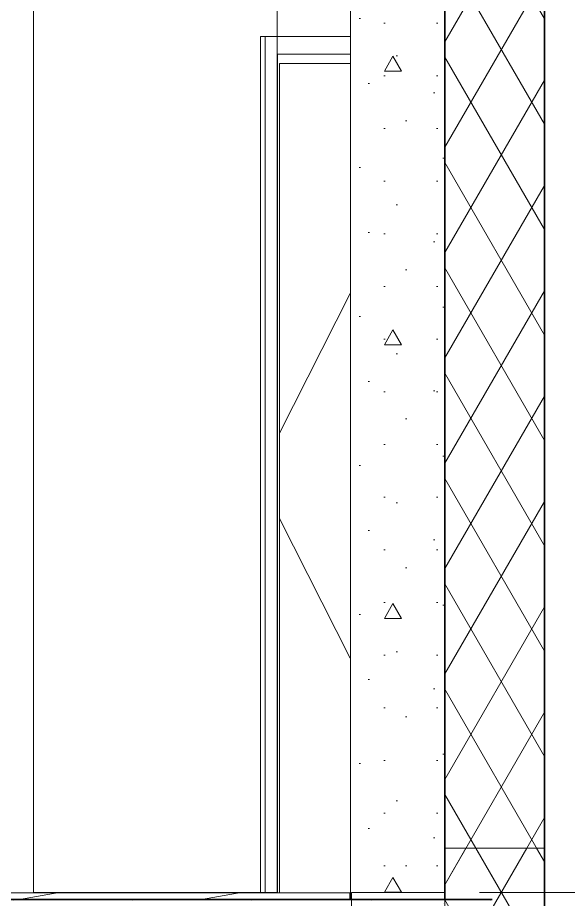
# Model space of a CAD drawing. Header units: millimetres. Extents: x -279593 to -202089, y -5129 to 14747.
# Drawn here: x -253044 to -251476, y -20 to 2491 of the extents above; entities that cross this region are included whole.
import ezdxf

# ---------------------------------------------------------------- set-up
doc = ezdxf.new("R2010")
doc.units = ezdxf.units.MM
doc.header["$MEASUREMENT"] = 0
doc.linetypes.add('Wipeout_Contour', pattern=[1000, 0, -1000])
for name, color, linetype, lineweight in [('2D Drafting - General_Pen_No__1', 7, 'Continuous', 13), ('New_2D Drafting - General_Pen_No__1', 7, 'Continuous', 13), ('New_ARCHICAD Doors_Pen_No__1', 7, 'Continuous', 13), ('New_Structural - Bearing_Pen_No__21', 7, 'Continuous', 35)]:
    doc.layers.add(name, color=color, linetype=linetype, lineweight=lineweight)
doc.layers.add('New_ARCHICAD Doors', color=7, linetype='Continuous')
doc.layers.add('New_Structural - Bearing', color=7, linetype='Continuous')
pattern_1 = [(0, (0, 0), (0, 779.4229), [48.75, -401.25]), (0, (225, 389.7), (0, 779.4229), [48.75, -401.25]), (60, (0, 0), (-675, 389.7114), [48.75, -401.25]), (60, (450, 0), (-675, 389.7114), [48.75, -401.25]), (120, (48.75, 0), (675, 389.7114), [48.75, -401.25]), (120, (498.75, 0), (675, 389.7114), [48.75, -401.25]), (0, (0, 75), (0, 150), [0, -150, 0, -225]), (45, (75, 75), (-106.06602, 106.06602), [0, -112.5, 0, -187.5])]
pattern_2 = [(60, (0, 0), (-129.90381, 75), []), (120, (0, 0), (129.90381, 75), [])]

msp = doc.modelspace()

# ---------------------------------------------------------------- hatches: boundary and pattern name
at = {"layer": '2D Drafting - General_Pen_No__1', "linetype": 'Continuous', "lineweight": 13}
h = msp.add_hatch(dxfattribs=at)
h.set_pattern_fill('Batt_Insulation_0001', style=0, pattern_type=2)
h.set_pattern_definition(pattern_2)
h.paths.add_polyline_path([(-251543.8615, 125.8333), (-251827.5843, 125.8333), (-251827.5843, -870), (-251543.8615, -870)])
at = {"layer": 'New_Structural - Bearing', "linetype": 'Continuous', "lineweight": 0, "true_color": 0x000000}
h = msp.add_hatch(dxfattribs=at)
h.set_pattern_fill('Lightweight_Concrete_0001', color=18, style=0, pattern_type=2)
h.set_pattern_definition(pattern_1)
h.paths.add_polyline_path([(-252097.1209, 3720), (-252097.1209, -20), (-251827.5843, -20), (-251827.5843, 3720)])
h = msp.add_hatch(dxfattribs=at)
h.set_pattern_fill('Batt_Insulation_0001', color=18, style=0, pattern_type=2)
h.set_pattern_definition(pattern_2)
h.paths.add_polyline_path([(-251827.5843, -20), (-251693.1517, -20), (-251693.1517, -300), (-251827.5843, -300), (-251827.5843, -642.2983), (-251543.8615, -642.2983), (-251543.8615, 3720), (-251827.5843, 3720)])
h = msp.add_hatch(dxfattribs=at)
h.set_pattern_fill('Wood_0001', color=18, style=0, pattern_type=2)
h.set_pattern_definition([(10, (0, 0), (-15.628336, 88.632695), [])])
h.paths.add_polyline_path([(-259510.0254, 0), (-259510.0254, -20), (-252097.1209, -20), (-252097.1209, 0)])
h = msp.add_hatch(dxfattribs=at)
h.set_pattern_fill('Structural_Concrete_0001', color=18, style=0, pattern_type=2)
h.set_pattern_definition([(0, (0, 0), (0, 623.5383), [60, -300]), (0, (180, 311.8), (0, 623.5383), [60, -300]), (60, (0, 0), (-540, 311.7692), [60, -300]), (60, (360, 0), (-540, 311.7692), [60, -300]), (120, (60, 0), (540, 311.7692), [60, -300]), (120, (420, 0), (540, 311.7692), [60, -300]), (0, (0, 60), (0, 120.000005), [0, -120.000005, 0, -180.00001]), (45, (60, 60), (-84.852817, 84.852817), [0, -90.000004, 0, -150.000006])])
h.paths.add_polyline_path([(-252097.1209, -100), (-251827.5843, -100), (-251693.1517, -100), (-251693.1517, -20), (-252097.1209, -20), (-259510.0254, -20), (-259510.0254, -100)])

# ---------------------------------------------------------------- linework, layer by layer
at = {"layer": '2D Drafting - General_Pen_No__1', "color": 7, "linetype": 'Continuous', "lineweight": 13, "flags": 128}
msp.add_lwpolyline([(-251543.8615, 125.8333), (-251827.5843, 125.8333), (-251827.5843, -870), (-251543.8615, -870)], close=True, dxfattribs=at)
at = {"layer": 'New_2D Drafting - General_Pen_No__1', "color": 7, "linetype": 'Continuous', "lineweight": 13}
msp.add_line((-251729.0293, 0), (-251243.873, 0), dxfattribs=at)
at = {"layer": 'New_Structural - Bearing_Pen_No__21', "color": 7, "linetype": 'Continuous', "lineweight": 35}
for p, q in [((-252097.1209, 3720), (-252097.1209, 0)), ((-251827.5843, 3720), (-251827.5843, -20)), ((-251543.8615, 3720), (-251543.8615, -642.2983)), ((-252097.1209, 0), (-252097.1209, -20))]:
    msp.add_line(p, q, dxfattribs=at)
at = {"layer": 'New_Structural - Bearing_Pen_No__21', "color": 7, "linetype": 'Continuous', "lineweight": 35, "flags": 128}
for points in [[(-252097.1209, 0), (-253941.9236, 0), (-253998.6307, 0), (-257810.0254, 0)], [(-251693.1517, -20), (-251827.5843, -20), (-252097.1209, -20), (-259510.0254, -20)]]:
    msp.add_lwpolyline(points, dxfattribs=at)

# ---------------------------------------------------------------- next in the draw order: wipeouts: each hides what was drawn before it
at = {"color": 254, "linetype": 'Wipeout_Contour', "lineweight": 0, "ltscale": 3040876.171512684}
msp.add_wipeout([(-253942.6324, 3500), (-253942.6324, 2437), (-253795.7995, 2437), (-253795.7995, 0), (-253709.611, 0), (-253709.611, 2437), (-253076.6909, 2437), (-253076.6909, 0), (-252852.4946, 0), (-252852.4946, 3100), (-252994.2614, 3100), (-252994.2608, 3500)], dxfattribs=at).dxf.layer = 'New_Structural - Bearing'
at = {"color": 254, "linetype": 'Wipeout_Contour', "lineweight": 0, "ltscale": 1008854.387539729}
msp.add_wipeout([(-252299.2469, 3100), (-252299.2469, 2437), (-252097.1209, 2437), (-252097.1209, 3100)], dxfattribs=at).dxf.layer = 'New_Structural - Bearing'

# ---------------------------------------------------------------- next in the draw order: wipeouts: each hides what was drawn before it
at = {"color": 254, "linetype": 'Wipeout_Contour', "lineweight": 0, "ltscale": 1767152.404414925}
msp.add_wipeout([(-252710.7285, 0), (-252352.7749, 0), (-252352.7749, 2437), (-252352.4222, 2437), (-252299.2469, 2437), (-252299.2469, 3100), (-252710.7285, 3100)], dxfattribs=at).dxf.layer = 'New_Structural - Bearing'

# ---------------------------------------------------------------- next in the draw order: wipeouts: each hides what was drawn before it
at = {"color": 254, "linetype": 'Wipeout_Contour', "lineweight": 0, "ltscale": 1009407.828263321}
msp.add_wipeout([(-252339.372, 2437), (-252352.7749, 2437), (-252352.7749, 0), (-252339.372, 0)], dxfattribs=at).dxf.layer = 'New_ARCHICAD Doors'
at = {"color": 254, "linetype": 'Wipeout_Contour', "lineweight": 0, "ltscale": 1011164.461964079}
msp.add_wipeout([(-252710.7285, 0), (-252710.7285, 3100), (-252852.4946, 3100), (-252852.4946, 0)], dxfattribs=at).dxf.layer = 'New_Structural - Bearing'

# ---------------------------------------------------------------- next in the draw order: linework, layer by layer
at = {"layer": 'New_ARCHICAD Doors_Pen_No__1', "color": 7, "linetype": 'Continuous', "lineweight": 13}
msp.add_line((-252352.7749, 2437), (-252352.7749, 0), dxfattribs=at)

# ---------------------------------------------------------------- next in the draw order: wipeouts: each hides what was drawn before it
at = {"color": 254, "linetype": 'Wipeout_Contour', "lineweight": 0, "ltscale": 1009309.66734032}
msp.add_wipeout([(-252339.372, 0), (-252303.9323, 0), (-252303.9323, 2387), (-252339.372, 2437)], dxfattribs=at).dxf.layer = 'New_ARCHICAD Doors'

# ---------------------------------------------------------------- next in the draw order: wipeouts: each hides what was drawn before it
at = {"color": 254, "linetype": 'Wipeout_Contour', "lineweight": 0, "ltscale": 1008883.830572815}
msp.add_wipeout([(-252339.372, 2437), (-252303.9323, 2387), (-252097.1209, 2387), (-252097.1209, 2437)], dxfattribs=at).dxf.layer = 'New_ARCHICAD Doors'
at = {"color": 254, "linetype": 'Wipeout_Contour', "lineweight": 0, "ltscale": 1009225.629727348}
msp.add_wipeout([(-252303.9323, 0), (-252297.8451, 0), (-252297.8451, 2360), (-252303.9323, 2360)], dxfattribs=at).dxf.layer = 'New_ARCHICAD Doors'

# ---------------------------------------------------------------- next in the draw order: linework, layer by layer
at = {"layer": 'New_ARCHICAD Doors_Pen_No__1', "color": 7, "linetype": 'Continuous', "lineweight": 13}
for p, q in [((-252339.372, 2437), (-252352.7749, 2437)), ((-252339.372, 2437), (-252339.372, 0)), ((-252097.1209, 2437), (-252339.372, 2437))]:
    msp.add_line(p, q, dxfattribs=at)

# ---------------------------------------------------------------- next in the draw order: wipeouts: each hides what was drawn before it
at = {"color": 254, "linetype": 'Wipeout_Contour', "lineweight": 0, "ltscale": 1261155.18920368}
msp.add_wipeout([(-252303.9323, 2360), (-252297.8452, 2360), (-252097.1209, 2360), (-252097.1209, 2387), (-252303.9323, 2387)], dxfattribs=at).dxf.layer = 'New_ARCHICAD Doors'

# ---------------------------------------------------------------- next in the draw order: linework, layer by layer
at = {"layer": 'New_ARCHICAD Doors_Pen_No__1', "color": 7, "linetype": 'Continuous', "lineweight": 13}
msp.add_line((-252303.9323, 2387), (-252097.1209, 2387), dxfattribs=at)

# ---------------------------------------------------------------- next in the draw order: wipeouts: each hides what was drawn before it
at = {"color": 254, "linetype": 'Wipeout_Contour', "lineweight": 0, "ltscale": 1008812.0159452}
msp.add_wipeout([(-252297.8451, 0), (-252097.1209, 0), (-252097.1209, 2360), (-252297.8451, 2360)], dxfattribs=at).dxf.layer = 'New_ARCHICAD Doors'

# ---------------------------------------------------------------- next in the draw order: hatches: boundary and pattern name
at = {"layer": '2D Drafting - General_Pen_No__1', "linetype": 'Continuous', "lineweight": 13}
h = msp.add_hatch(dxfattribs=at)
h.set_pattern_fill('Lightweight_Concrete_0001', style=0, pattern_type=2)
h.set_pattern_definition(pattern_1)
h.paths.add_polyline_path([(-251827.5843, 0), (-252093.5586, 0), (-252093.5586, -870), (-251827.5843, -870)])

# ---------------------------------------------------------------- next in the draw order: linework, layer by layer
at = {"layer": '2D Drafting - General_Pen_No__1', "color": 7, "linetype": 'Continuous', "lineweight": 13, "flags": 128}
msp.add_lwpolyline([(-251827.5843, 0), (-252093.5586, 0), (-252093.5586, -870), (-251827.5843, -870)], close=True, dxfattribs=at)
at = {"layer": 'New_2D Drafting - General_Pen_No__1', "color": 7, "linetype": 'Continuous', "lineweight": 13, "flags": 128}
msp.add_lwpolyline([(-252098.3859, 3500), (-253942.6325, 3500), (-253942.6325, 2837), (-253915.6966, 2837), (-253721.1741, 2837), (-253721.1741, 0), (-253631.0828, 0), (-253631.0828, 2837), (-253617.6806, 2837), (-252998.1628, 2837), (-252998.1628, 0), (-252304.953, 0), (-252304.953, 2837), (-252097.121, 2837), (-252097.1209, 2999.9999), (-252098.3865, 2999.9999), (-252098.3865, 3099.9999)], close=True, dxfattribs=at)
at = {"layer": 'New_ARCHICAD Doors_Pen_No__1', "color": 7, "linetype": 'Continuous', "lineweight": 13}
for p, q in [((-252303.9323, 0), (-252303.9323, 2387)), ((-252297.8451, 0), (-252297.8451, 2360)), ((-252297.8451, 2360), (-252097.1209, 2360)), ((-252097.1209, 1705.5562), (-252297.8451, 1307.6117)), ((-252097.1209, 666.4438), (-252297.8451, 1064.3883))]:
    msp.add_line(p, q, dxfattribs=at)

doc.saveas('drawing.dxf')
